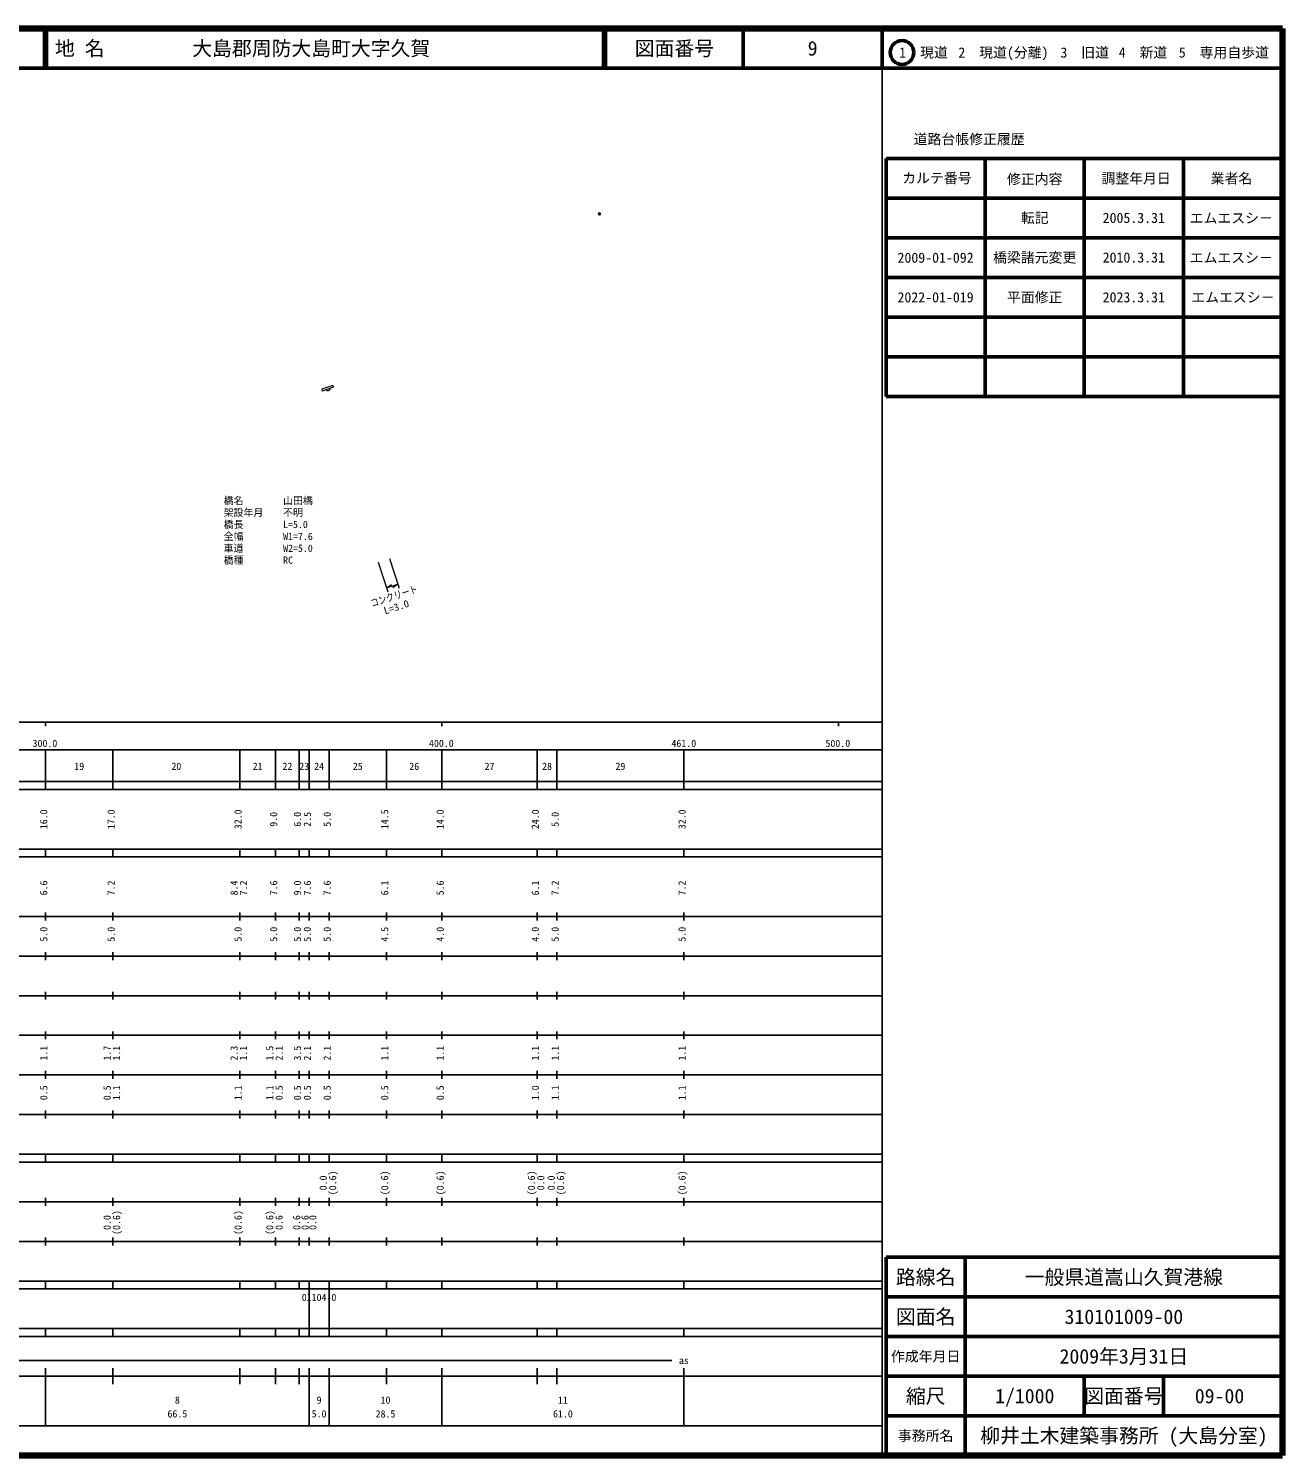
# Model space of a CAD drawing. Units: millimetres on the paper, with parts at other scales. Extents: x 40 to 680, y 20 to 380.
# Drawn here: x 363.7 to 680, y 20 to 380 of the extents above; entities that cross this region are included whole.
import ezdxf
from ezdxf.enums import TextEntityAlignment as Align

# ---------------------------------------------------------------- set-up
doc = ezdxf.new("R2010")
doc.units = ezdxf.units.MM
doc.header["$PDMODE"] = 32
doc.header["$PDSIZE"] = 0.5
for name, color, linetype, lineweight in [('M-BGD', 7, 'Continuous', 13), ('M-STR-HTXT', 7, 'Continuous', 13), ('M-TTL', 2, 'Continuous', 140), ('M-TTL-BAND', 7, 'Continuous', 25), ('M-TTL-FRAM', 2, 'Continuous', 50), ('M-TTL-LINE', 7, 'Continuous', 50)]:
    doc.layers.add(name, color=color, linetype=linetype, lineweight=lineweight)
doc.layers.add('M-OTRS', color=6, linetype='Continuous')
doc.layers.add('M-TTL-TXT', color=7, linetype='Continuous')
doc.styles.add('ＭＳ ゴシック', font='')
doc.styles.get('ＭＳ ゴシック').set_extended_font_data('MS Gothic')

msp = doc.modelspace()

# ---------------------------------------------------------------- linework, layer by layer
at = {"layer": 'M-BGD'}
for p, q in [((440.504, 289.956), (437.651, 289.026)), ((437.651, 289.026), (437.806, 288.551)), ((440.659, 289.48), (437.806, 288.551)), ((440.504, 289.956), (440.659, 289.48))]:
    msp.add_line(p, q, dxfattribs=at)
msp.add_lwpolyline([(439.708, 289.171), (439.705, 289.049), (439.679, 288.938), (439.622, 288.804), (439.536, 288.712), (439.436, 288.643), (439.288, 288.595), (439.166, 288.592), (439.042, 288.615), (438.916, 288.689), (438.828, 288.763), (438.757, 288.861)], dxfattribs=at)
at = {"layer": 'M-OTRS'}
msp.add_point((507.711, 333.272), dxfattribs=at)
at = {"layer": 'M-STR-HTXT'}
for p, q in [((451.874, 245.379), (454.309, 237.906)), ((454.726, 246.308), (457.161, 238.836)), ((453.999, 238.857), (456.851, 239.786)), ((453.999, 238.857), (455.291, 239.732)), ((456.851, 239.786), (455.559, 238.912))]:
    msp.add_line(p, q, dxfattribs=at)
at = {"layer": 'M-TTL'}
for p, q in [((680, 380), (40, 380)), ((680, 20), (680, 380)), ((40, 20), (680, 20))]:
    msp.add_line(p, q, dxfattribs=at)
at = {"layer": 'M-TTL-BAND'}
for p, q in [((579, 20), (579, 370)), ((40, 205), (579, 205)), ((368, 205), (368, 204)), ((468, 205), (468, 204)), ((568, 205), (568, 204)), ((68, 198), (579, 198)), ((368, 188), (368, 198)), ((385, 188), (385, 198)), ((417, 188), (417, 198)), ((426, 188), (426, 198)), ((432, 188), (432, 198)), ((434.5, 188), (434.5, 198)), ((439.5, 188), (439.5, 198)), ((454, 188), (454, 198)), ((468, 188), (468, 198)), ((492, 188), (492, 198)), ((497, 188), (497, 198)), ((529, 188), (529, 198)), ((40, 190), (579, 190)), ((40, 188), (579, 188)), ((40, 173), (579, 173)), ((368, 171), (368, 173)), ((385, 171), (385, 173)), ((417, 171), (417, 173)), ((426, 171), (426, 173)), ((432, 171), (432, 173)), ((434.5, 171), (434.5, 173)), ((439.5, 171), (439.5, 173)), ((454, 171), (454, 173)), ((468, 171), (468, 173)), ((492, 171), (492, 173)), ((497, 171), (497, 173)), ((529, 171), (529, 173)), ((40, 171), (579, 171)), ((40, 156), (579, 156)), ((368, 155), (368, 157)), ((385, 155), (385, 157)), ((417, 155), (417, 157)), ((426, 155), (426, 157)), ((432, 155), (432, 157)), ((434.5, 155), (434.5, 157)), ((439.5, 155), (439.5, 157)), ((454, 155), (454, 157)), ((468, 155), (468, 157)), ((492, 155), (492, 157)), ((497, 155), (497, 157)), ((529, 155), (529, 157)), ((46, 146), (579, 146)), ((368, 145), (368, 147)), ((385, 145), (385, 147)), ((417, 145), (417, 147)), ((426, 145), (426, 147)), ((432, 145), (432, 147)), ((434.5, 145), (434.5, 147)), ((439.5, 145), (439.5, 147)), ((454, 145), (454, 147)), ((468, 145), (468, 147)), ((492, 145), (492, 147)), ((497, 145), (497, 147)), ((529, 145), (529, 147)), ((368, 135), (368, 137)), ((385, 135), (385, 137)), ((417, 135), (417, 137)), ((426, 135), (426, 137)), ((432, 135), (432, 137)), ((434.5, 135), (434.5, 137)), ((439.5, 135), (439.5, 137)), ((454, 135), (454, 137)), ((468, 135), (468, 137)), ((492, 135), (492, 137)), ((497, 135), (497, 137)), ((529, 135), (529, 137)), ((52, 136), (579, 136)), ((46, 126), (579, 126)), ((368, 125), (368, 127)), ((385, 125), (385, 127)), ((417, 125), (417, 127)), ((426, 125), (426, 127)), ((432, 125), (432, 127)), ((434.5, 125), (434.5, 127)), ((439.5, 125), (439.5, 127)), ((454, 125), (454, 127)), ((468, 125), (468, 127)), ((492, 125), (492, 127)), ((497, 125), (497, 127)), ((529, 125), (529, 127)), ((52, 116), (579, 116)), ((368, 115), (368, 117)), ((385, 115), (385, 117)), ((417, 115), (417, 117)), ((426, 115), (426, 117)), ((432, 115), (432, 117)), ((434.5, 115), (434.5, 117)), ((439.5, 115), (439.5, 117)), ((454, 115), (454, 117)), ((468, 115), (468, 117)), ((492, 115), (492, 117)), ((497, 115), (497, 117)), ((529, 115), (529, 117)), ((46, 106), (579, 106)), ((368, 105), (368, 107)), ((385, 105), (385, 107)), ((417, 105), (417, 107)), ((426, 105), (426, 107)), ((432, 105), (432, 107)), ((434.5, 105), (434.5, 107)), ((439.5, 105), (439.5, 107)), ((454, 105), (454, 107)), ((468, 105), (468, 107)), ((492, 105), (492, 107)), ((497, 105), (497, 107)), ((529, 105), (529, 107)), ((40, 96), (579, 96)), ((40, 94), (579, 94)), ((368, 94), (368, 96)), ((385, 94), (385, 96)), ((417, 94), (417, 96)), ((426, 94), (426, 96)), ((432, 94), (432, 96)), ((434.5, 94), (434.5, 96)), ((439.5, 94), (439.5, 96)), ((454, 94), (454, 96)), ((468, 94), (468, 96)), ((492, 94), (492, 96)), ((497, 94), (497, 96)), ((529, 94), (529, 96)), ((49, 84), (579, 84)), ((368, 83), (368, 85)), ((385, 83), (385, 85)), ((417, 83), (417, 85)), ((426, 83), (426, 85)), ((432, 83), (432, 85)), ((434.5, 83), (434.5, 85)), ((439.5, 83), (439.5, 85)), ((454, 83), (454, 85)), ((468, 83), (468, 85)), ((492, 83), (492, 85)), ((497, 83), (497, 85)), ((529, 83), (529, 85)), ((40, 74), (579, 74)), ((368, 73), (368, 75)), ((385, 73), (385, 75)), ((417, 73), (417, 75)), ((426, 73), (426, 75)), ((432, 73), (432, 75)), ((434.5, 73), (434.5, 75)), ((439.5, 73), (439.5, 75)), ((454, 73), (454, 75)), ((468, 73), (468, 75)), ((492, 73), (492, 75)), ((497, 73), (497, 75)), ((529, 73), (529, 75)), ((40, 64), (579, 64)), ((40, 62), (579, 62)), ((368, 62), (368, 64)), ((385, 62), (385, 64)), ((417, 62), (417, 64)), ((426, 62), (426, 64)), ((432, 62), (432, 64)), ((434.5, 62), (434.5, 64)), ((434.5, 52), (434.5, 62)), ((439.5, 62), (439.5, 64)), ((439.5, 52), (439.5, 62)), ((454, 62), (454, 64)), ((468, 62), (468, 64)), ((492, 62), (492, 64)), ((497, 62), (497, 64)), ((529, 62), (529, 64)), ((40, 52), (579, 52)), ((368, 50), (368, 52)), ((385, 50), (385, 52)), ((417, 50), (417, 52)), ((426, 50), (426, 52)), ((432, 50), (432, 52)), ((434.5, 50), (434.5, 52)), ((439.5, 50), (439.5, 52)), ((454, 50), (454, 52)), ((468, 50), (468, 52)), ((492, 50), (492, 52)), ((497, 50), (497, 52)), ((529, 50), (529, 52)), ((40, 50), (579, 50)), ((71, 44), (526, 44)), ((40, 40), (579, 40)), ((368, 27.5), (368, 42)), ((385, 38), (385, 42)), ((417, 38), (417, 42)), ((426, 38), (426, 42)), ((432, 38), (432, 42)), ((434.5, 27.5), (434.5, 42)), ((439.5, 27.5), (439.5, 42)), ((454, 38), (454, 42)), ((468, 27.5), (468, 42)), ((492, 38), (492, 42)), ((497, 38), (497, 42)), ((529, 27.5), (529, 42)), ((68, 27.5), (579, 27.5))]:
    msp.add_line(p, q, dxfattribs=at)
at = {"layer": 'M-TTL-FRAM'}
for p, q in [((580, 347.197), (580, 287.197)), ((580, 347.197), (680, 347.197)), ((580, 287.197), (680, 287.197)), ((680, 70), (580, 70)), ((580, 70), (580, 20))]:
    msp.add_line(p, q, dxfattribs=at)
at = {"layer": 'M-TTL-LINE'}
for p, q in [((367.75, 380), (367.75, 370)), ((368.25, 380), (368.25, 370)), ((508.747, 380), (508.747, 370)), ((509.247, 380), (509.247, 370)), ((543.997, 380), (543.997, 370)), ((579, 380), (579, 370)), ((40, 370), (680, 370)), ((605, 347.197), (605, 287.197)), ((630, 347.197), (630, 287.197)), ((655, 347.197), (655, 287.197)), ((580, 337.197), (680, 337.197)), ((580, 327.197), (680, 327.197)), ((580, 317.197), (680, 317.197)), ((580, 307.197), (680, 307.197)), ((580, 297.197), (680, 297.197)), ((600, 70), (600, 20)), ((680, 60), (580, 60)), ((680, 50), (580, 50)), ((680, 40), (580, 40)), ((630, 40), (630, 30)), ((650, 40), (650, 30)), ((680, 30), (580, 30))]:
    msp.add_line(p, q, dxfattribs=at)
msp.add_circle((584.031, 373.958), 3, dxfattribs=at)

# ---------------------------------------------------------------- texts
at = {"layer": 'M-STR-HTXT', "style": 'ＭＳ ゴシック'}
for s, p in [('橋名\u3000\u3000\u3000\u3000山田橋', (412.926, 259.418)), ('橋長\u3000\u3000\u3000\u3000L=5.0', (412.926, 253.418)), ('架設年月\u3000\u3000不明', (412.926, 256.418)), ('全幅\u3000\u3000\u3000\u3000W1=7.6', (412.926, 250.418)), ('車道\u3000\u3000\u3000\u3000W2=5.0', (412.926, 247.418)), ('橋種\u3000\u3000\u3000\u3000RC', (412.926, 244.418))]:
    msp.add_text(s, height=1.833, dxfattribs=at).set_placement(p, align=Align.BOTTOM_LEFT)
for s, width, p in [('コンクリート', 0.8, (450.486, 233.503)), ('コンクリート', 0.8, (450.486, 233.503)), ('L=3.0', 1.05, (453.834, 231.633))]:
    msp.add_text(s, height=1.833, rotation=18.048, dxfattribs=dict(at, width=width)).set_placement(p, align=Align.BOTTOM_LEFT)
at = {"layer": 'M-TTL-BAND', "style": 'ＭＳ ゴシック'}
for s, p in [('300.0', (367.844, 198.195)), ('400.0', (467.844, 198.195)), ('461.0', (529, 198.195)), ('500.0', (567.844, 198.195)), ('19', (376.5, 192.405)), ('20', (401, 192.405)), ('21', (421.5, 192.405)), ('22', (429, 192.405)), ('23', (433.25, 192.405)), ('24', (437, 192.405)), ('25', (446.75, 192.405)), ('26', (461, 192.405)), ('27', (480, 192.405)), ('28', (494.5, 192.405)), ('29', (513, 192.405)), ('as', (529, 42.5)), ('8', (401.25, 32.523)), ('9', (437, 32.523)), ('10', (453.75, 32.523)), ('11', (498.5, 32.523)), ('66.5', (401.25, 29.033)), ('5.0', (437, 29.033)), ('28.5', (453.75, 29.033)), ('61.0', (498.5, 29.033))]:
    msp.add_text(s, height=1.833, dxfattribs=at).set_placement(p, align=Align.BOTTOM_CENTER)
for s, p in [('16.0', (369, 180.5)), ('17.0', (386, 180.5)), ('32.0', (418, 180.5)), ('9.0', (427, 180.5)), ('6.0', (433, 180.5)), ('2.5', (435.5, 180.5)), ('5.0', (440.5, 180.5)), ('14.5', (455, 180.5)), ('14.0', (469, 180.5)), ('24.0', (493, 180.5)), ('5.0', (498, 180.5)), ('32.0', (530, 180.5)), ('6.6', (369, 163.174)), ('7.2', (386, 163.174)), ('8.4', (417, 163.174)), ('7.2', (419.37, 163.174)), ('7.6', (427, 163.174)), ('9.0', (433, 163.174)), ('7.6', (435.5, 163.174)), ('7.6', (440.5, 163.174)), ('6.1', (455, 163.174)), ('5.6', (469, 163.174)), ('6.1', (493, 163.174)), ('7.2', (498, 163.174)), ('7.2', (530, 163.174)), ('5.0', (369, 151.5)), ('5.0', (386, 151.5)), ('5.0', (418, 151.5)), ('5.0', (427, 151.5)), ('5.0', (433, 151.5)), ('5.0', (435.5, 151.5)), ('5.0', (440.5, 151.5)), ('4.5', (455, 151.5)), ('4.0', (469, 151.5)), ('4.0', (493, 151.5)), ('5.0', (498, 151.5)), ('5.0', (530, 151.5)), ('1.1', (369, 121.5)), ('1.7', (385, 121.5)), ('1.1', (387.37, 121.5)), ('2.3', (417, 121.5)), ('1.1', (419.37, 121.5)), ('1.5', (426, 121.5)), ('2.1', (428.37, 121.5)), ('3.5', (433, 121.5)), ('2.1', (435.5, 121.5)), ('2.1', (440.5, 121.5)), ('1.1', (455, 121.5)), ('1.1', (469, 121.5)), ('1.1', (493, 121.5)), ('1.1', (498, 121.5)), ('1.1', (530, 121.5)), ('0.5', (369, 111.5)), ('0.5', (385, 111.5)), ('1.1', (387.37, 111.5)), ('1.1', (418, 111.5)), ('1.1', (426, 111.5)), ('0.5', (428.37, 111.5)), ('0.5', (433, 111.5)), ('0.5', (435.5, 111.5)), ('0.5', (440.5, 111.5)), ('0.5', (455, 111.5)), ('0.5', (469, 111.5)), ('1.0', (493, 111.5)), ('1.1', (498, 111.5)), ('1.1', (530, 111.5)), ('0.0', (439.5, 88.764)), ('(0.6)', (441.87, 88.764)), ('(0.6)', (455, 88.764)), ('(0.6)', (469, 88.764)), ('(0.6)', (492, 88.764)), ('0.0', (494.37, 88.764)), ('0.0', (497, 88.764)), ('(0.6)', (499.37, 88.764)), ('(0.6)', (530, 88.764)), ('0.0', (385, 78.764)), ('(0.6)', (387.37, 78.764)), ('(0.6)', (418, 78.764)), ('(0.6)', (426, 78.764)), ('0.6', (428.37, 78.764)), ('0.6', (432.8, 78.764)), ('0.6', (434.9, 78.764)), ('0.0', (436.87, 78.764))]:
    msp.add_text(s, height=1.833, rotation=90, dxfattribs=at).set_placement(p, align=Align.BOTTOM_CENTER)
msp.add_text('01104-0', height=1.833, dxfattribs=at).set_placement((432.625, 58.405), align=Align.BOTTOM_LEFT)
at = {"layer": 'M-TTL-TXT', "style": 'ＭＳ ゴシック'}
for s, p in [('地 名', (370.38, 375)), ('大島郡周防大島町大字久賀', (405.024, 375))]:
    msp.add_text(s, height=3.666, dxfattribs=at).set_placement(p, align=Align.MIDDLE_LEFT)
for s, height, p in [('図面番号', 3.666, (526.622, 375)), ('9', 3.666, (561.497, 375)), ('1\u3000現道', 2.566, (589.448, 373.958)), ('2\u3000現道(分離)', 2.566, (609.619, 373.958)), ('3\u3000旧道', 2.566, (630.121, 373.958)), ('4\u3000新道', 2.566, (644.824, 373.958)), ('5\u3000専用自歩道', 2.566, (665.228, 373.958)), ('道路台帳修正履歴', 2.566, (600.968, 352.113)), ('カルテ番号', 2.566, (592.839, 342.277)), ('修正内容', 2.566, (617.509, 342.023)), ('調整年月日', 2.566, (643.089, 342.197)), ('業者名', 2.566, (667.134, 342.197)), ('転記', 2.566, (617.5, 332.245)), ('2005.3.31', 2.566, (642.5, 332.245)), ('エムエスシ－', 2.566, (667.077, 332.189)), ('2009-01-092', 2.566, (592.5, 322.189)), ('橋梁諸元変更', 2.566, (617.5, 322.245)), ('2010.3.31', 2.566, (642.5, 322.245)), ('エムエスシ－', 2.566, (667.077, 322.189)), ('2022-01-019', 2.566, (592.5, 312.197)), ('平面修正', 2.566, (617.5, 312.197)), ('2023.3.31', 2.566, (642.5, 312.197)), ('エムエスシ－', 2.566, (667.5, 312.197)), ('路線名', 3.666, (590, 65)), ('一般県道嵩山久賀港線', 3.666, (640, 65)), ('図面名', 3.666, (590, 55)), ('310101009-00', 3.666, (640, 55)), ('2009年3月31日', 3.666, (640, 45)), ('作成年月日', 2.566, (590, 45)), ('縮尺', 3.666, (590, 35)), ('1/1000', 3.666, (615, 35)), ('図面番号', 3.666, (640, 35)), ('09-00', 3.666, (664.125, 35)), ('事務所名', 2.566, (590, 25)), ('柳井土木建築事務所 (大島分室)', 3.666, (640, 25))]:
    msp.add_text(s, height=height, dxfattribs=at).set_placement(p, align=Align.MIDDLE_CENTER)

doc.saveas('drawing.dxf')
